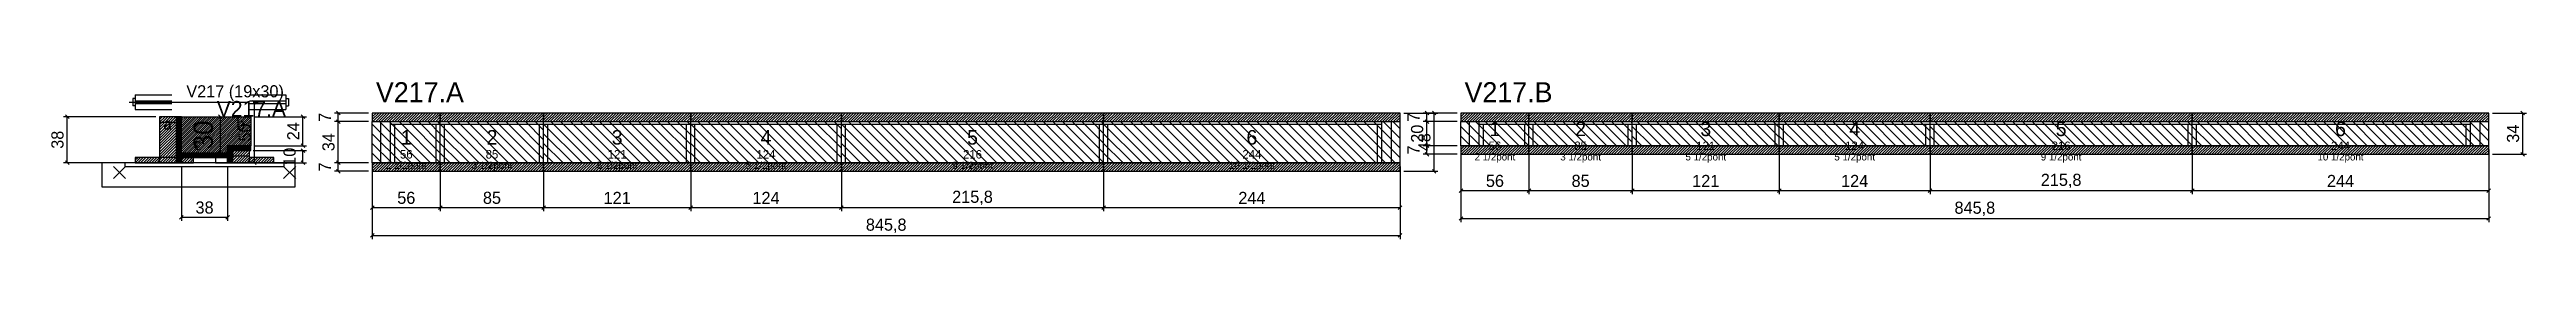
# Model space of a CAD drawing. Extents: x -69 to 1970, y -97 to 33.
import ezdxf
from ezdxf.enums import TextEntityAlignment as Align

# ---------------------------------------------------------------- set-up
doc = ezdxf.new("R2010")
doc.units = 0
for name, color, linetype in [('5', 5, 'Continuous'), ('barrote', 126, 'Continuous'), ('CONCRETO', 251, 'Continuous'), ('COTA', 241, 'Continuous'), ('Cota Seção (2x)', 241, 'Continuous'), ('detalhes', 7, 'Continuous'), ('Hachura', 251, 'Continuous'), ('Madeira', 126, 'Continuous'), ('NOMENCLATURA', 7, 'Continuous'), ('Painéis', 200, 'Continuous'), ('presilha', 224, 'Continuous'), ('Reaproveitamento', 30, 'Continuous'), ('SARR_2.2x7', 40, 'Continuous'), ('SARR_3.5x7', 81, 'Continuous'), ('SCO-___-LAJ', 224, 'Continuous'), ('TENSOR', 224, 'Continuous'), ('texto', 7, 'Continuous'), ('Texto Seção', 7, 'Continuous')]:
    doc.layers.add(name, color=color, linetype=linetype)
doc.dimstyles.new('PAINEL', dxfattribs={"dimtxt": 10, "dimasz": 3, "dimexe": 3, "dimexo": 3, "dimgap": 3, "dimtad": 1, "dimblk": 'OBLIQUE', "dimblk1": 'OBLIQUE', "dimcen": 2.5, "dimclrd": 4, "dimclre": 4, "dimclrt": 240, "dimazin": 3, "dimtfac": 1, "dimtmove": 0, "dimatfit": 3})
doc.dimstyles.new('SECAO2X', dxfattribs={"dimtxt": 16, "dimasz": 3, "dimexe": 3, "dimexo": 3, "dimgap": 3, "dimtad": 1, "dimblk": 'OBLIQUE', "dimblk1": 'OBLIQUE', "dimcen": 2.5, "dimclrd": 4, "dimclre": 4, "dimclrt": 240, "dimazin": 3, "dimtfac": 1, "dimtmove": 0, "dimatfit": 3})

# ---------------------------------------------------------------- blocks, each defined once
blk = doc.blocks.new('_OBLIQUE')
at = {"color": 0, "linetype": 'BYBLOCK'}
blk.add_line((-0.5, -0.5), (0.5, 0.5), dxfattribs=at)

msp = doc.modelspace()

# ---------------------------------------------------------------- hatches: boundary and pattern name
at = {"layer": 'COTA'}
h = msp.add_hatch(dxfattribs=at)
h.set_pattern_fill('ANSI31', scale=0.4)
h.paths.add_polyline_path([(40, -26), (40, 4), (97, 4), (97, -20), (78, -20), (78, -26)])
h = msp.add_hatch(dxfattribs=at)
h.set_pattern_fill('ANSI31', scale=0.5)
h.paths.add_polyline_path([(197, 0), (253, 0), (253, 7), (197, 7)])
h = msp.add_hatch(dxfattribs=at)
h.set_pattern_fill('ANSI31', scale=0.5)
h.paths.add_polyline_path([(253, 0), (338, 0), (338, 7), (253, 7)])
h = msp.add_hatch(dxfattribs=at)
h.set_pattern_fill('ANSI31', scale=0.5)
h.paths.add_polyline_path([(338, 0), (459, 0), (459, 7), (338, 7)])
h = msp.add_hatch(dxfattribs=at)
h.set_pattern_fill('ANSI31', scale=0.5)
h.paths.add_polyline_path([(459, 0), (583, 0), (583, 7), (459, 7)])
h = msp.add_hatch(dxfattribs=at)
h.set_pattern_fill('ANSI31', scale=0.5)
h.paths.add_polyline_path([(583, 0), (798.8, 0), (798.8, 7), (583, 7)])
h = msp.add_hatch(dxfattribs=at)
h.set_pattern_fill('ANSI31', scale=0.5)
h.paths.add_polyline_path([(798.8, 0), (1042.8, 0), (1042.8, 7), (798.8, 7)])
h = msp.add_hatch(dxfattribs=at)
h.set_pattern_fill('ANSI31', scale=0.5)
h.paths.add_polyline_path([(1092.8, 0), (1148.8, 0), (1148.8, 7), (1092.8, 7)])
h = msp.add_hatch(dxfattribs=at)
h.set_pattern_fill('ANSI31', scale=0.5)
h.paths.add_polyline_path([(1148.8, 0), (1233.8, 0), (1233.8, 7), (1148.8, 7)])
h = msp.add_hatch(dxfattribs=at)
h.set_pattern_fill('ANSI31', scale=0.5)
h.paths.add_polyline_path([(1233.8, 0), (1354.8, 0), (1354.8, 7), (1233.8, 7)])
h = msp.add_hatch(dxfattribs=at)
h.set_pattern_fill('ANSI31', scale=0.5)
h.paths.add_polyline_path([(1354.8, 0), (1478.8, 0), (1478.8, 7), (1354.8, 7)])
h = msp.add_hatch(dxfattribs=at)
h.set_pattern_fill('ANSI31', scale=0.5)
h.paths.add_polyline_path([(1478.8, 0), (1694.6, 0), (1694.6, 7), (1478.8, 7)])
h = msp.add_hatch(dxfattribs=at)
h.set_pattern_fill('ANSI31', scale=0.5)
h.paths.add_polyline_path([(1694.6, 0), (1938.6, 0), (1938.6, 7), (1694.6, 7)])
h = msp.add_hatch(dxfattribs=at)
h.set_pattern_fill('ANSI31', scale=0.5)
h.paths.add_polyline_path([(1092.8, -27), (1148.8, -27), (1148.8, -20), (1092.8, -20)])
h = msp.add_hatch(dxfattribs=at)
h.set_pattern_fill('ANSI31', scale=0.5)
h.paths.add_polyline_path([(1148.8, -27), (1233.8, -27), (1233.8, -20), (1148.8, -20)])
h = msp.add_hatch(dxfattribs=at)
h.set_pattern_fill('ANSI31', scale=0.5)
h.paths.add_polyline_path([(1233.8, -27), (1354.8, -27), (1354.8, -20), (1233.8, -20)])
h = msp.add_hatch(dxfattribs=at)
h.set_pattern_fill('ANSI31', scale=0.5)
h.paths.add_polyline_path([(1354.8, -27), (1478.8, -27), (1478.8, -20), (1354.8, -20)])
h = msp.add_hatch(dxfattribs=at)
h.set_pattern_fill('ANSI31', scale=0.5)
h.paths.add_polyline_path([(1478.8, -27), (1694.6, -27), (1694.6, -20), (1478.8, -20)])
h = msp.add_hatch(dxfattribs=at)
h.set_pattern_fill('ANSI31', scale=0.5)
h.paths.add_polyline_path([(1694.6, -27), (1938.6, -27), (1938.6, -20), (1694.6, -20)])
h = msp.add_hatch(dxfattribs=at)
h.set_pattern_fill('ANSI31', scale=0.5)
h.paths.add_polyline_path([(197, -41), (253, -41), (253, -34), (197, -34)])
h = msp.add_hatch(dxfattribs=at)
h.set_pattern_fill('ANSI31', scale=0.5)
h.paths.add_polyline_path([(253, -41), (338, -41), (338, -34), (253, -34)])
h = msp.add_hatch(dxfattribs=at)
h.set_pattern_fill('ANSI31', scale=0.5)
h.paths.add_polyline_path([(338, -41), (459, -41), (459, -34), (338, -34)])
h = msp.add_hatch(dxfattribs=at)
h.set_pattern_fill('ANSI31', scale=0.5)
h.paths.add_polyline_path([(459, -41), (583, -41), (583, -34), (459, -34)])
h = msp.add_hatch(dxfattribs=at)
h.set_pattern_fill('ANSI31', scale=0.5)
h.paths.add_polyline_path([(583, -41), (798.8, -41), (798.8, -34), (583, -34)])
h = msp.add_hatch(dxfattribs=at)
h.set_pattern_fill('ANSI31', scale=0.5)
h.paths.add_polyline_path([(798.8, -41), (1042.8, -41), (1042.8, -34), (798.8, -34)])
at = {"layer": 'Hachura'}
h = msp.add_hatch(dxfattribs=at)
h.set_pattern_fill('ANSI31', scale=0.5)
h.paths.add_polyline_path([(22, -34), (36, -34), (36, 4), (22, 4)])
h = msp.add_hatch(dxfattribs=at)
h.set_pattern_fill('ANSI31', scale=0.5)
h.paths.add_polyline_path([(22, -0.4), (36, -0.4), (36, 4), (22, 4)])
h = msp.add_hatch(dxfattribs=at)
h.set_pattern_fill('SOLID')
h.paths.add_polyline_path([(36, -34), (40, -34), (40, 4), (36, 4)])
h = msp.add_hatch(dxfattribs=at)
h.set_pattern_fill('SOLID')
h.paths.add_polyline_path([(78, -24), (97, -24), (97, -20), (78, -20)])
h = msp.add_hatch(dxfattribs=at)
h.set_pattern_fill('ANSI31', scale=0.5)
h.paths.add_polyline_path([(2, -34), (22, -34), (22, -29.6), (2, -29.6)])
h = msp.add_hatch(dxfattribs=at)
h.set_pattern_fill('SOLID')
h.paths.add_polyline_path([(40, -29.6), (78, -29.6), (78, -26), (40, -26)])
h = msp.add_hatch(dxfattribs=at)
h.set_pattern_fill('ANSI31', scale=0.5)
h.paths.add_polyline_path([(40, -34), (50, -34), (50, -29.6), (40, -29.6)])
h = msp.add_hatch(dxfattribs=at)
h.set_pattern_fill('SOLID')
h.paths.add_polyline_path([(78, -34), (82, -34), (82, -24), (78, -24)])
h = msp.add_hatch(dxfattribs=at)
h.set_pattern_fill('ANSI31', scale=0.5)
h.paths.add_polyline_path([(82, -34), (96, -34), (96, -24), (82, -24)])
h = msp.add_hatch(dxfattribs=at)
h.set_pattern_fill('ANSI31', scale=0.5)
h.paths.add_polyline_path([(82, -28.4), (96, -28.4), (96, -24), (82, -24)])
h = msp.add_hatch(dxfattribs=at)
h.set_pattern_fill('ANSI31', scale=0.5)
h.paths.add_polyline_path([(96, -34), (116, -34), (116, -29.6), (96, -29.6)])

# ---------------------------------------------------------------- linework, layer by layer
for p, q in [((2, 22), (32, 22)), ((2, 22), (2, 10)), ((96, 22), (126, 22)), ((126, 22), (126, 10)), ((0, 19), (0, 13)), ((2, 19), (0, 19)), ((2, 13), (0, 13)), ((2, 17), (32, 17)), ((2, 15), (32, 15)), ((2, 10), (32, 10)), ((96, 17), (126, 17)), ((96, 15), (126, 15)), ((96, 10), (126, 10)), ((126, 19), (128, 19)), ((126, 13), (128, 13)), ((128, 19), (128, 13))]:
    msp.add_line(p, q)
at = {"layer": 'barrote'}
msp.add_lwpolyline([(-25.5, -54), (133.5, -54), (133.5, -34), (-25.5, -34)], close=True, dxfattribs=at)
at = {"layer": 'CONCRETO'}
msp.add_lwpolyline([(40, -26), (40, 4), (97, 4), (97, -20), (78, -20), (78, -26)], close=True, dxfattribs=at)
at = {"layer": 'Madeira'}
for points in [[(22, -34), (36, -34), (36, 4), (22, 4)], [(22, -0.4), (36, -0.4), (36, 4), (22, 4)], [(2, -34), (22, -34), (22, -29.6), (2, -29.6)], [(22, -34), (36, -34), (36, -29.6), (22, -29.6)], [(40, -34), (50, -34), (50, -29.6), (40, -29.6)], [(68, -34), (78, -34), (78, -29.6), (68, -29.6)], [(82, -34), (96, -34), (96, -24), (82, -24)], [(82, -28.4), (96, -28.4), (96, -24), (82, -24)], [(96, -34), (116, -34), (116, -29.6), (96, -29.6)]]:
    msp.add_lwpolyline(points, close=True, dxfattribs=at)
at = {"layer": 'Painéis'}
for p, q in [((197, 0), (253, 0)), ((197, -34), (197, 0)), ((253, -34), (253, 0)), ((253, -34), (253, 0)), ((253, 0), (338, 0)), ((253, -34), (253, 0)), ((338, -34), (338, 0)), ((338, -34), (338, 0)), ((338, 0), (459, 0)), ((338, -34), (338, 0)), ((459, -34), (459, 0)), ((459, -34), (459, 0)), ((459, 0), (583, 0)), ((459, -34), (459, 0)), ((583, -34), (583, 0)), ((583, -34), (583, 0)), ((583, 0), (798.8, 0)), ((583, -34), (583, 0)), ((798.8, -34), (798.8, 0)), ((798.8, -34), (798.8, 0)), ((798.8, 0), (1042.8, 0)), ((798.8, -34), (798.8, 0)), ((1042.8, -34), (1042.8, 0)), ((1092.8, 0), (1148.8, 0)), ((1092.8, -20), (1092.8, 0)), ((1148.8, -20), (1148.8, 0)), ((1148.8, -20), (1148.8, 0)), ((1148.8, 0), (1233.8, 0)), ((1148.8, -20), (1148.8, 0)), ((1233.8, -20), (1233.8, 0)), ((1233.8, -20), (1233.8, 0)), ((1233.8, 0), (1354.8, 0)), ((1233.8, -20), (1233.8, 0)), ((1354.8, -20), (1354.8, 0)), ((1354.8, -20), (1354.8, 0)), ((1354.8, 0), (1478.8, 0)), ((1354.8, -20), (1354.8, 0)), ((1478.8, -20), (1478.8, 0)), ((1478.8, -20), (1478.8, 0)), ((1478.8, 0), (1694.6, 0)), ((1478.8, -20), (1478.8, 0)), ((1694.6, -20), (1694.6, 0)), ((1694.6, -20), (1694.6, 0)), ((1694.6, 0), (1938.6, 0)), ((1694.6, -20), (1694.6, 0)), ((1938.6, -20), (1938.6, 0)), ((1092.8, -20), (1148.8, -20)), ((1148.8, -20), (1233.8, -20)), ((1233.8, -20), (1354.8, -20)), ((1354.8, -20), (1478.8, -20)), ((1478.8, -20), (1694.6, -20)), ((1694.6, -20), (1938.6, -20)), ((197, -34), (253, -34)), ((253, -34), (338, -34)), ((338, -34), (459, -34)), ((459, -34), (583, -34)), ((583, -34), (798.8, -34)), ((798.8, -34), (1042.8, -34))]:
    msp.add_line(p, q, dxfattribs=at)
for points in [[(36, -34), (40, -34), (40, 4), (36, 4)], [(78, -24), (97, -24), (97, -20), (78, -20)], [(40, -29.6), (78, -29.6), (78, -26), (40, -26)], [(78, -34), (82, -34), (82, -24), (78, -24)]]:
    msp.add_lwpolyline(points, close=True, dxfattribs=at)
at = {"layer": 'presilha'}
for p, q in [((-16, -47), (-6, -37)), ((-16, -37), (-6, -47)), ((124, -47), (134, -37)), ((124, -37), (134, -47))]:
    msp.add_line(p, q, dxfattribs=at)
at = {"layer": 'Reaproveitamento', "color": 30}
for p, q in [((237, -34), (203, 0)), ((245, -34), (211, 0)), ((253, -34), (219, 0)), ((253, -26), (227, 0)), ((253, -18), (235, 0)), ((253, -10), (243, 0)), ((253, -2), (251, 0)), ((293, -34), (259, 0)), ((301, -34), (267, 0)), ((309, -34), (275, 0)), ((317, -34), (283, 0)), ((325, -34), (291, 0)), ((333, -34), (299, 0)), ((338, -31), (307, 0)), ((338, -23), (315, 0)), ((338, -15), (323, 0)), ((338, -7), (331, 0)), ((378, -34), (344, 0)), ((386, -34), (352, 0)), ((394, -34), (360, 0)), ((402, -34), (368, 0)), ((410, -34), (376, 0)), ((418, -34), (384, 0)), ((426, -34), (392, 0)), ((434, -34), (400, 0)), ((442, -34), (408, 0)), ((450, -34), (416, 0)), ((458, -34), (424, 0)), ((459, -27), (432, 0)), ((459, -19), (440, 0)), ((459, -11), (448, 0)), ((459, -3), (456, 0)), ((499, -34), (465, 0)), ((507, -34), (473, 0)), ((515, -34), (481, 0)), ((523, -34), (489, 0)), ((531, -34), (497, 0)), ((539, -34), (505, 0)), ((547, -34), (513, 0)), ((555, -34), (521, 0)), ((563, -34), (529, 0)), ((571, -34), (537, 0)), ((579, -34), (545, 0)), ((583, -30), (553, 0)), ((583, -22), (561, 0)), ((583, -14), (569, 0)), ((583, -6), (577, 0)), ((623, -34), (589, 0)), ((631, -34), (597, 0)), ((639, -34), (605, 0)), ((647, -34), (613, 0)), ((655, -34), (621, 0)), ((663, -34), (629, 0)), ((671, -34), (637, 0)), ((679, -34), (645, 0)), ((687, -34), (653, 0)), ((695, -34), (661, 0)), ((703, -34), (669, 0)), ((711, -34), (677, 0)), ((719, -34), (685, 0)), ((727, -34), (693, 0)), ((735, -34), (701, 0)), ((743, -34), (709, 0)), ((751, -34), (717, 0)), ((759, -34), (725, 0)), ((767, -34), (733, 0)), ((775, -34), (741, 0)), ((783, -34), (749, 0)), ((791, -34), (757, 0)), ((798.8, -33.8), (765, 0)), ((798.8, -25.8), (773, 0)), ((798.8, -17.8), (781, 0)), ((798.8, -9.8), (789, 0)), ((798.8, -1.8), (797, 0)), ((838.8, -34), (804.8, 0)), ((846.8, -34), (812.8, 0)), ((854.8, -34), (820.8, 0)), ((862.8, -34), (828.8, 0)), ((870.8, -34), (836.8, 0)), ((878.8, -34), (844.8, 0)), ((886.8, -34), (852.8, 0)), ((894.8, -34), (860.8, 0)), ((902.8, -34), (868.8, 0)), ((910.8, -34), (876.8, 0)), ((918.8, -34), (884.8, 0)), ((926.8, -34), (892.8, 0)), ((934.8, -34), (900.8, 0)), ((942.8, -34), (908.8, 0)), ((950.8, -34), (916.8, 0)), ((958.8, -34), (924.8, 0)), ((966.8, -34), (932.8, 0)), ((974.8, -34), (940.8, 0)), ((982.8, -34), (948.8, 0)), ((990.8, -34), (956.8, 0)), ((998.8, -34), (964.8, 0)), ((1006.8, -34), (972.8, 0)), ((1014.8, -34), (980.8, 0)), ((1022.8, -34), (988.8, 0)), ((1030.8, -34), (996.8, 0)), ((1038.8, -34), (1004.8, 0)), ((1042.8, -30), (1012.8, 0)), ((1042.8, -22), (1020.8, 0)), ((1042.8, -14), (1028.8, 0)), ((1042.8, -6), (1036.8, 0)), ((1116.8, -20), (1096.8, 0)), ((1124.8, -20), (1104.8, 0)), ((1132.8, -20), (1112.8, 0)), ((1140.8, -20), (1120.8, 0)), ((1148.8, -20), (1128.8, 0)), ((1148.8, -12), (1136.8, 0)), ((1148.8, -4), (1144.8, 0)), ((1172.8, -20), (1152.8, 0)), ((1180.8, -20), (1160.8, 0)), ((1188.8, -20), (1168.8, 0)), ((1196.8, -20), (1176.8, 0)), ((1204.8, -20), (1184.8, 0)), ((1212.8, -20), (1192.8, 0)), ((1220.8, -20), (1200.8, 0)), ((1228.8, -20), (1208.8, 0)), ((1233.8, -17), (1216.8, 0)), ((1233.8, -9), (1224.8, 0)), ((1233.8, -1), (1232.8, 0)), ((1257.8, -20), (1237.8, 0)), ((1265.8, -20), (1245.8, 0)), ((1273.8, -20), (1253.8, 0)), ((1281.8, -20), (1261.8, 0)), ((1289.8, -20), (1269.8, 0)), ((1297.8, -20), (1277.8, 0)), ((1305.8, -20), (1285.8, 0)), ((1313.8, -20), (1293.8, 0)), ((1321.8, -20), (1301.8, 0)), ((1329.8, -20), (1309.8, 0)), ((1337.8, -20), (1317.8, 0)), ((1345.8, -20), (1325.8, 0)), ((1353.8, -20), (1333.8, 0)), ((1354.8, -13), (1341.8, 0)), ((1354.8, -5), (1349.8, 0)), ((1378.8, -20), (1358.8, 0)), ((1386.8, -20), (1366.8, 0)), ((1394.8, -20), (1374.8, 0)), ((1402.8, -20), (1382.8, 0)), ((1410.8, -20), (1390.8, 0)), ((1418.8, -20), (1398.8, 0)), ((1426.8, -20), (1406.8, 0)), ((1434.8, -20), (1414.8, 0)), ((1442.8, -20), (1422.8, 0)), ((1450.8, -20), (1430.8, 0)), ((1458.8, -20), (1438.8, 0)), ((1466.8, -20), (1446.8, 0)), ((1474.8, -20), (1454.8, 0)), ((1478.8, -16), (1462.8, 0)), ((1478.8, -8), (1470.8, 0)), ((1478.8, 0), (1478.8, 0)), ((1502.8, -20), (1482.8, 0)), ((1510.8, -20), (1490.8, 0)), ((1518.8, -20), (1498.8, 0)), ((1526.8, -20), (1506.8, 0)), ((1534.8, -20), (1514.8, 0)), ((1542.8, -20), (1522.8, 0)), ((1550.8, -20), (1530.8, 0)), ((1558.8, -20), (1538.8, 0)), ((1566.8, -20), (1546.8, 0)), ((1574.8, -20), (1554.8, 0)), ((1582.8, -20), (1562.8, 0)), ((1590.8, -20), (1570.8, 0)), ((1598.8, -20), (1578.8, 0)), ((1606.8, -20), (1586.8, 0)), ((1614.8, -20), (1594.8, 0)), ((1622.8, -20), (1602.8, 0)), ((1630.8, -20), (1610.8, 0)), ((1638.8, -20), (1618.8, 0)), ((1646.8, -20), (1626.8, 0)), ((1654.8, -20), (1634.8, 0)), ((1662.8, -20), (1642.8, 0)), ((1670.8, -20), (1650.8, 0)), ((1678.8, -20), (1658.8, 0)), ((1686.8, -20), (1666.8, 0)), ((1694.6, -19.8), (1674.8, 0)), ((1694.6, -11.8), (1682.8, 0)), ((1694.6, -3.8), (1690.8, 0)), ((1718.6, -20), (1698.6, 0)), ((1726.6, -20), (1706.6, 0)), ((1734.6, -20), (1714.6, 0)), ((1742.6, -20), (1722.6, 0)), ((1750.6, -20), (1730.6, 0)), ((1758.6, -20), (1738.6, 0)), ((1766.6, -20), (1746.6, 0)), ((1774.6, -20), (1754.6, 0)), ((1782.6, -20), (1762.6, 0)), ((1790.6, -20), (1770.6, 0)), ((1798.6, -20), (1778.6, 0)), ((1806.6, -20), (1786.6, 0)), ((1814.6, -20), (1794.6, 0)), ((1822.6, -20), (1802.6, 0)), ((1830.6, -20), (1810.6, 0)), ((1838.6, -20), (1818.6, 0)), ((1846.6, -20), (1826.6, 0)), ((1854.6, -20), (1834.6, 0)), ((1862.6, -20), (1842.6, 0)), ((1870.6, -20), (1850.6, 0)), ((1878.6, -20), (1858.6, 0)), ((1886.6, -20), (1866.6, 0)), ((1894.6, -20), (1874.6, 0)), ((1902.6, -20), (1882.6, 0)), ((1910.6, -20), (1890.6, 0)), ((1918.6, -20), (1898.6, 0)), ((1926.6, -20), (1906.6, 0)), ((1934.6, -20), (1914.6, 0)), ((1938.6, -16), (1922.6, 0)), ((1938.6, -8), (1930.6, 0)), ((1938.6, 0), (1938.6, 0)), ((229, -34), (197, -2)), ((221, -34), (197, -10)), ((213, -34), (197, -18)), ((285, -34), (253, -2)), ((277, -34), (253, -10)), ((269, -34), (253, -18)), ((370, -34), (338, -2)), ((362, -34), (338, -10)), ((354, -34), (338, -18)), ((491, -34), (459, -2)), ((483, -34), (459, -10)), ((475, -34), (459, -18)), ((615, -34), (583, -2)), ((607, -34), (583, -10)), ((599, -34), (583, -18)), ((830.8, -34), (798.8, -2)), ((822.8, -34), (798.8, -10)), ((814.8, -34), (798.8, -18)), ((1108.8, -20), (1092.8, -4)), ((1100.8, -20), (1092.8, -12)), ((1092.8, -20), (1092.8, -20)), ((1164.8, -20), (1148.8, -4)), ((1156.8, -20), (1148.8, -12)), ((1148.8, -20), (1148.8, -20)), ((1249.8, -20), (1233.8, -4)), ((1241.8, -20), (1233.8, -12)), ((1233.8, -20), (1233.8, -20)), ((1370.8, -20), (1354.8, -4)), ((1362.8, -20), (1354.8, -12)), ((1354.8, -20), (1354.8, -20)), ((1494.8, -20), (1478.8, -4)), ((1486.8, -20), (1478.8, -12)), ((1478.8, -20), (1478.8, -20)), ((1710.6, -20), (1694.6, -4)), ((1702.6, -20), (1694.6, -12)), ((1694.6, -20), (1694.6, -20)), ((205, -34), (197, -26)), ((197, -34), (197, -34)), ((261, -34), (253, -26)), ((253, -34), (253, -34)), ((346, -34), (338, -26)), ((338, -34), (338, -34)), ((467, -34), (459, -26)), ((459, -34), (459, -34)), ((591, -34), (583, -26)), ((583, -34), (583, -34)), ((806.8, -34), (798.8, -26)), ((798.8, -34), (798.8, -34))]:
    msp.add_line(p, q, dxfattribs=at)
at = {"layer": 'SARR_2.2x7'}
for p, q in [((204, -34), (204, 0)), ((1035.8, -34), (1035.8, 0)), ((1099.8, -20), (1099.8, 0)), ((1931.6, -20), (1931.6, 0)), ((212, -2.2), (253, -2.2)), ((253, -2.2), (338, -2.2)), ((338, -2.2), (459, -2.2)), ((459, -2.2), (583, -2.2)), ((583, -2.2), (798.8, -2.2)), ((798.8, -2.2), (1027.8, -2.2)), ((1107.8, -2.2), (1148.8, -2.2)), ((1148.8, -2.2), (1233.8, -2.2)), ((1233.8, -2.2), (1354.8, -2.2)), ((1354.8, -2.2), (1478.8, -2.2)), ((1478.8, -2.2), (1694.6, -2.2)), ((1694.6, -2.2), (1923.6, -2.2))]:
    msp.add_line(p, q, dxfattribs=at)
at = {"layer": 'SARR_3.5x7'}
for p, q in [((212, -34), (212, 0)), ((253, -34), (253, 0)), ((253, -34), (253, 0)), ((338, -34), (338, 0)), ((338, -34), (338, 0)), ((459, -34), (459, 0)), ((459, -34), (459, 0)), ((583, -34), (583, 0)), ((583, -34), (583, 0)), ((798.8, -34), (798.8, 0)), ((798.8, -34), (798.8, 0)), ((1027.8, -34), (1027.8, 0)), ((1107.8, -20), (1107.8, 0)), ((1148.8, -20), (1148.8, 0)), ((1148.8, -20), (1148.8, 0)), ((1233.8, -20), (1233.8, 0)), ((1233.8, -20), (1233.8, 0)), ((1354.8, -20), (1354.8, 0)), ((1354.8, -20), (1354.8, 0)), ((1478.8, -20), (1478.8, 0)), ((1478.8, -20), (1478.8, 0)), ((1694.6, -20), (1694.6, 0)), ((1694.6, -20), (1694.6, 0)), ((1923.6, -20), (1923.6, 0)), ((215.5, -34), (215.5, -2.2)), ((249.5, -34), (249.5, -2.2)), ((256.5, -34), (256.5, -2.2)), ((334.5, -34), (334.5, -2.2)), ((341.5, -34), (341.5, -2.2)), ((455.5, -34), (455.5, -2.2)), ((462.5, -34), (462.5, -2.2)), ((579.5, -34), (579.5, -2.2)), ((586.5, -34), (586.5, -2.2)), ((795.3, -34), (795.3, -2.2)), ((802.3, -34), (802.3, -2.2)), ((1024.3, -34), (1024.3, -2.2)), ((1107.8, -20), (1111.3, -20)), ((1111.3, -20), (1111.3, -2.2)), ((1145.3, -20), (1145.3, -2.2)), ((1145.3, -20), (1148.8, -20)), ((1148.8, -20), (1152.3, -20)), ((1152.3, -20), (1152.3, -2.2)), ((1230.3, -20), (1230.3, -2.2)), ((1230.3, -20), (1233.8, -20)), ((1233.8, -20), (1237.3, -20)), ((1237.3, -20), (1237.3, -2.2)), ((1351.3, -20), (1351.3, -2.2)), ((1351.3, -20), (1354.8, -20)), ((1354.8, -20), (1358.3, -20)), ((1358.3, -20), (1358.3, -2.2)), ((1475.3, -20), (1475.3, -2.2)), ((1475.3, -20), (1478.8, -20)), ((1478.8, -20), (1482.3, -20)), ((1482.3, -20), (1482.3, -2.2)), ((1691.1, -20), (1691.1, -2.2)), ((1691.1, -20), (1694.6, -20)), ((1694.6, -20), (1698.1, -20)), ((1698.1, -20), (1698.1, -2.2)), ((1920.1, -20), (1920.1, -2.2)), ((1920.1, -20), (1923.6, -20)), ((212, -34), (215.5, -34)), ((249.5, -34), (253, -34)), ((253, -34), (256.5, -34)), ((334.5, -34), (338, -34)), ((338, -34), (341.5, -34)), ((455.5, -34), (459, -34)), ((459, -34), (462.5, -34)), ((579.5, -34), (583, -34)), ((583, -34), (586.5, -34)), ((795.3, -34), (798.8, -34)), ((798.8, -34), (802.3, -34)), ((1024.3, -34), (1027.8, -34))]:
    msp.add_line(p, q, dxfattribs=at)
at = {"layer": 'SCO-___-LAJ'}
for points in [[(197, 0), (253, 0), (253, 7), (197, 7)], [(253, 0), (338, 0), (338, 7), (253, 7)], [(338, 0), (459, 0), (459, 7), (338, 7)], [(459, 0), (583, 0), (583, 7), (459, 7)], [(583, 0), (798.8, 0), (798.8, 7), (583, 7)], [(798.8, 0), (1042.8, 0), (1042.8, 7), (798.8, 7)], [(1092.8, 0), (1148.8, 0), (1148.8, 7), (1092.8, 7)], [(1148.8, 0), (1233.8, 0), (1233.8, 7), (1148.8, 7)], [(1233.8, 0), (1354.8, 0), (1354.8, 7), (1233.8, 7)], [(1354.8, 0), (1478.8, 0), (1478.8, 7), (1354.8, 7)], [(1478.8, 0), (1694.6, 0), (1694.6, 7), (1478.8, 7)], [(1694.6, 0), (1938.6, 0), (1938.6, 7), (1694.6, 7)], [(1092.8, -27), (1148.8, -27), (1148.8, -20), (1092.8, -20)], [(1148.8, -27), (1233.8, -27), (1233.8, -20), (1148.8, -20)], [(1233.8, -27), (1354.8, -27), (1354.8, -20), (1233.8, -20)], [(1354.8, -27), (1478.8, -27), (1478.8, -20), (1354.8, -20)], [(1478.8, -27), (1694.6, -27), (1694.6, -20), (1478.8, -20)], [(1694.6, -27), (1938.6, -27), (1938.6, -20), (1694.6, -20)], [(-6.5, -37.2), (124.5, -37.2), (124.5, -34), (-6.5, -34)], [(197, -41), (253, -41), (253, -34), (197, -34)], [(253, -41), (338, -41), (338, -34), (253, -34)], [(338, -41), (459, -41), (459, -34), (338, -34)], [(459, -41), (583, -41), (583, -34), (459, -34)], [(583, -41), (798.8, -41), (798.8, -34), (583, -34)], [(798.8, -41), (1042.8, -41), (1042.8, -34), (798.8, -34)]]:
    msp.add_lwpolyline(points, close=True, dxfattribs=at)
at = {"layer": 'TENSOR'}
msp.add_line((-3, 16), (95, 16), dxfattribs=at)

# ---------------------------------------------------------------- texts
at = {"layer": '5'}
for s, height, p in [('1', 12, (1120.8, -6)), ('2', 12, (1191.3, -6)), ('3', 12, (1294.3, -6)), ('4', 12, (1416.8, -6)), ('5', 12, (1586.7, -6)), ('6', 12, (1816.6, -6)), ('1', 12, (225, -13)), ('2', 12, (295.5, -13)), ('3', 12, (398.5, -13)), ('4', 12, (521, -13)), ('5', 12, (690.9, -13)), ('6', 12, (920.8, -13)), ('56', 7, (1120.8, -20)), ('85', 7, (1191.3, -20)), ('121', 7, (1294.3, -20)), ('124', 7, (1416.8, -20)), ('216', 7, (1586.7, -20)), ('244', 7, (1816.6, -20)), ('56', 7, (225, -27)), ('85', 7, (295.5, -27)), ('121', 7, (398.5, -27)), ('124', 7, (521, -27)), ('216', 7, (690.9, -27)), ('244', 7, (920.8, -27))]:
    msp.add_text(s, height=height, dxfattribs=at).set_placement(p, align=Align.MIDDLE_CENTER)
at = {"layer": 'detalhes'}
for s, p in [('a', (25, -6.7)), ('b', (85, -6.7)), ('c', (50, -23.5))]:
    msp.add_text(s, height=9.6, dxfattribs=at).set_placement(p)
at = {"layer": 'NOMENCLATURA'}
for s, p in [('V217.A', (200, 16)), ('V217.B', (1095.8, 16))]:
    msp.add_text(s, height=16.5, dxfattribs=at).set_placement(p)
at = {"layer": 'texto', "char_height": 6, "attachment_point": 5}
for s, insert in [('2 1/2pont', (225, -37)), ('3 1/2pont', (295.5, -37)), ('5 1/2pont', (398.5, -37)), ('5 1/2pont', (521, -37)), ('9 1/2pont', (690.9, -37)), ('10 1/2pont', (920.8, -37)), ('2 1/2pont', (1120.8, -30)), ('3 1/2pont', (1191.3, -30)), ('5 1/2pont', (1294.3, -30)), ('5 1/2pont', (1416.8, -30)), ('9 1/2pont', (1586.7, -30)), ('10 1/2pont', (1816.6, -30))]:
    msp.add_mtext(s, dxfattribs=dict(at, insert=insert))
at = {"layer": 'Texto Seção'}
for s, height, p in [('V217 (19x30)', 10, (44, 20)), ('V217.A', 13, (69, 4))]:
    msp.add_text(s, height=height, dxfattribs=at).set_placement(p)

# ---------------------------------------------------------------- dimensions: what is measured, and where the dimension line sits
at = {"layer": 'COTA'}
for base, p1, p2 in [((-54, -34), (2, -34), (22, 4)), ((100, -34), (96, -34), (96, 16)), ((140, -20), (97, -20), (97, 4)), ((169, 0), (197, 0), (197, 7)), ((169, -34), (197, -34), (197, 0)), ((1070.8, -41), (1042.8, -41), (1042.8, 7)), ((1064.8, 0), (1092.8, 0), (1092.8, 7)), ((1064.8, -20), (1092.8, -20), (1092.8, 0)), ((1966.6, -27), (1938.6, -27), (1938.6, 7)), ((1064.8, -27), (1092.8, -27), (1092.8, -20)), ((140, -34), (96, -34), (96, -24)), ((169, -41), (197, -41), (197, -34))]:
    msp.add_linear_dim(base=base, p1=p1, p2=p2, angle=90, dimstyle='PAINEL', dxfattribs=at).render()
for base, p1, p2 in [((1092.8, -57), (1092.8, -20), (1148.8, -20)), ((1092.8, -80), (1092.8, -20), (1938.6, -20)), ((1148.8, -57), (1148.8, -20), (1233.8, -20)), ((1233.8, -57), (1233.8, -20), (1354.8, -20)), ((1354.8, -57), (1354.8, -20), (1478.8, -20)), ((1478.8, -57), (1478.8, -20), (1694.6, -20)), ((1694.6, -57), (1694.6, -20), (1938.6, -20)), ((40, -79), (40, -34), (78, -34)), ((197, -71), (197, -34), (253, -34)), ((197, -94), (197, -34), (1042.8, -34)), ((253, -71), (253, -34), (338, -34)), ((338, -71), (338, -34), (459, -34)), ((459, -71), (459, -34), (583, -34)), ((583, -71), (583, -34), (798.8, -34)), ((798.8, -71), (798.8, -34), (1042.8, -34))]:
    msp.add_linear_dim(base=base, p1=p1, p2=p2, dimstyle='PAINEL', dxfattribs=at).render()
at = {"layer": 'Cota Seção (2x)'}
msp.add_linear_dim(base=(72, -26), p1=(40, -26), p2=(40, 4), angle=90, dimstyle='SECAO2X', dxfattribs=at).render()

doc.saveas('drawing.dxf')
